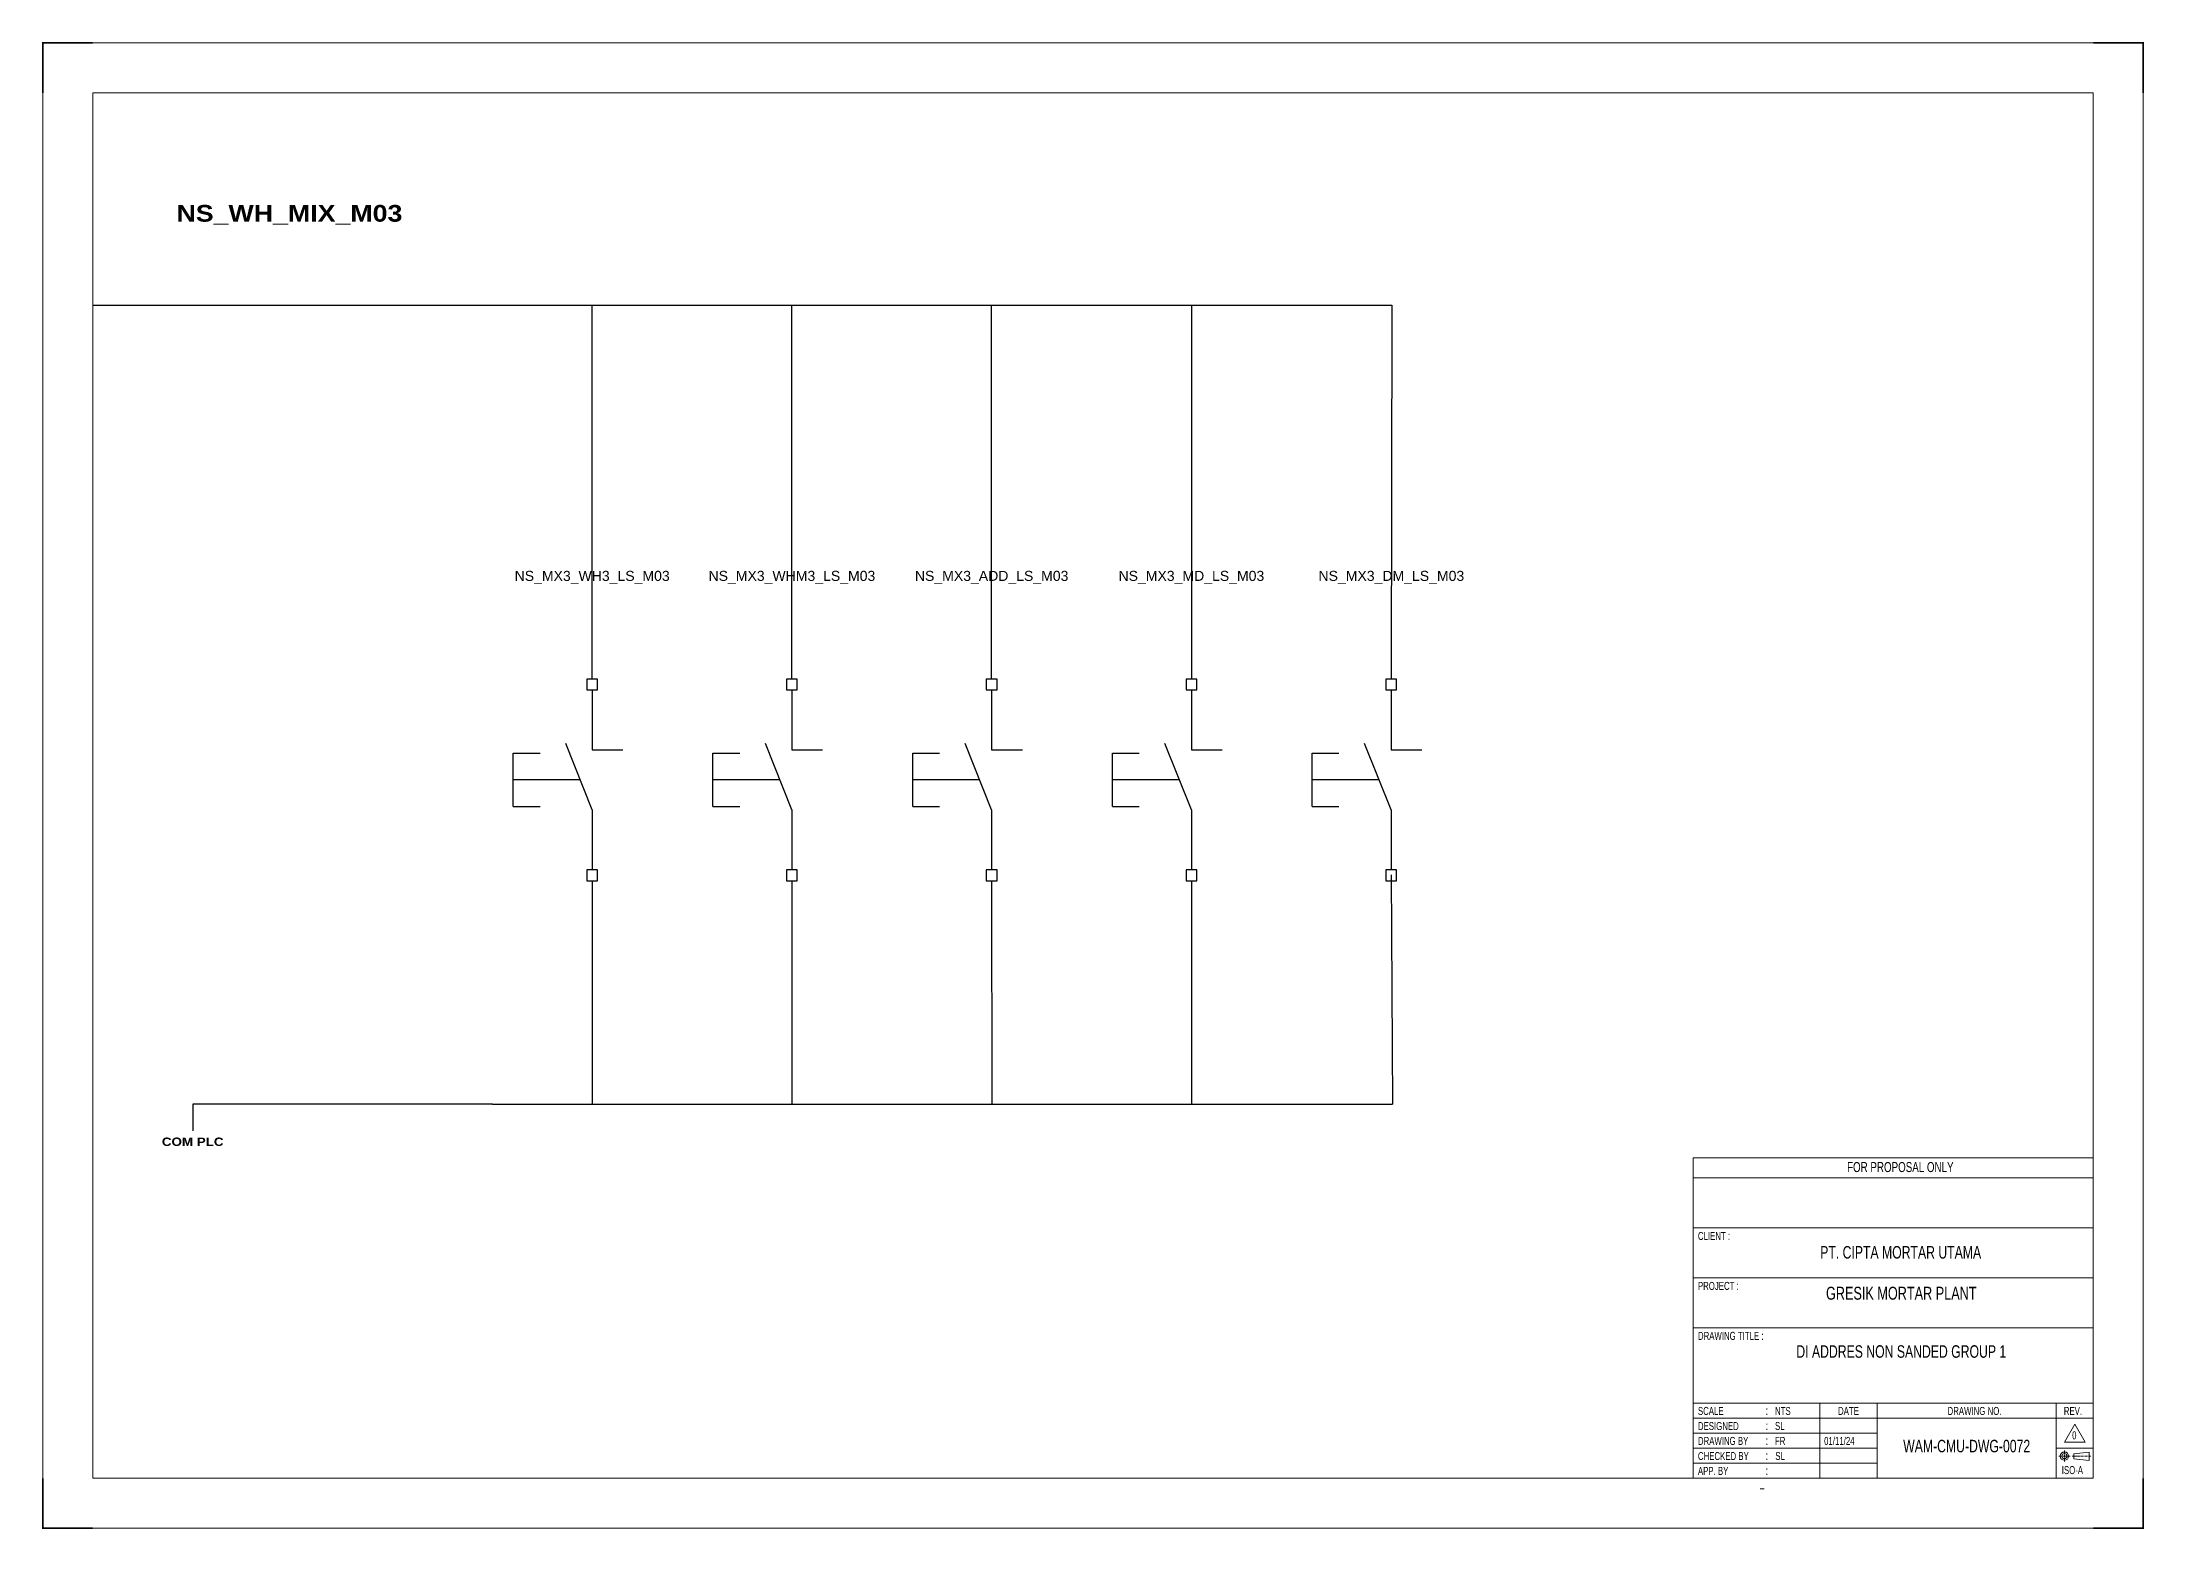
# Model space of a CAD drawing. Header units: centimetres. Extents: x 17259 to 54652, y 10858 to 53453.
# Drawn here: x 25036 to 31319, y 34615 to 39059 of the extents above; entities that cross this region are included whole.
import ezdxf
from ezdxf.enums import TextEntityAlignment as Align

# ---------------------------------------------------------------- set-up
doc = ezdxf.new("R2010")
doc.units = ezdxf.units.CM
doc.header["$MEASUREMENT"] = 0
doc.linetypes.add('CENTER', pattern=[2, 1.25, -0.25, 0.25, -0.25])
for name, color, linetype in [('1', 7, 'Continuous'), ('Etiket-Line-L', 7, 'Continuous'), ('EtIket-Line-S', 2, 'Continuous'), ('Etiket-Text-List0', 2, 'Continuous'), ('Etiket-Text-List1', 3, 'Continuous'), ('Etiket-Text-List2', 1, 'Continuous')]:
    doc.layers.add(name, color=color, linetype=linetype)
for name, color, linetype, lineweight in [('Center_line', 2, 'CENTER', 5), ('Etiket', 7, 'Continuous', 5), ('Object', 4, 'Continuous', 25)]:
    doc.layers.add(name, color=color, linetype=linetype, lineweight=lineweight)
doc.styles.add('Bold', font='ariblk.ttf', dxfattribs={"height": 25.4})
doc.styles.add('DIM', font='romans', dxfattribs={"height": 6.096})
doc.styles.get("Standard").update_dxf_attribs({"font": 'arial.ttf'})

# ---------------------------------------------------------------- blocks, each defined once
blk = doc.blocks.new('x5 Out Line')
at = {"const_width": 0.3}
for points in [[(9.65, 286.71), (0, 286.71), (0, 277.06)], [(405.45, 277.06), (405.45, 286.71), (395.8, 286.71)], [(0, 9.65), (0, 0), (9.65, 0)], [(405.45, 9.65), (405.45, 0), (395.8, 0)]]:
    blk.add_lwpolyline(points, dxfattribs=at)
at = {"lineweight": 15}
blk.add_lwpolyline([(395.8, 9.65), (395.8, 277.06), (9.65, 277.06), (9.65, 9.65)], close=True, dxfattribs=at)
at = {"layer": 'EtIket-Line-S', "lineweight": 9, "ltscale": 0.5}
blk.add_lwpolyline([(0, 0), (405.45, 0), (405.45, 286.71), (0, 286.71)], close=True, dxfattribs=at)
blk = doc.blocks.new('A$C6CDB76E5')
at = {"lineweight": 15}
for p, q in [((-196.2, 0), (-196.2, 157.1)), ((-196.2, 157.1), (0, 157.1)), ((0, 0), (0, 157.1)), ((-196.2, 147.3), (0, 147.3)), ((-196.2, 122.8), (0, 122.8)), ((-196.2, 98.2), (0, 98.2)), ((-196.2, 73.7), (0, 73.7)), ((-196.2, 36.8), (0, 36.8)), ((-134, 0), (-134, 36.8)), ((-105.9, 0), (-105.9, 36.8)), ((-18.1, 0), (-18.1, 36.8)), ((-196.2, 29.4), (0, 29.4)), ((-196.2, 22.1), (-105.9, 22.1)), ((-196.2, 14.7), (-105.9, 14.7)), ((-18.1, 14.7), (0, 14.7)), ((-196.2, 7.4), (-105.9, 7.4))]:
    blk.add_line(p, q, dxfattribs=at)
at = {"layer": 'Center_line', "lineweight": 13}
for p, q in [((-16.9, 10.8), (-11.3, 10.8)), ((-14.1, 13.5), (-14.1, 8)), ((-10.3, 10.8), (-1.2, 10.8))]:
    blk.add_line(p, q, dxfattribs=at)
at = {"layer": 'Etiket-Line-L', "lineweight": 15}
for p, q in [((0, 0), (0, 122.6)), ((-196.2, 0), (0, 0))]:
    blk.add_line(p, q, dxfattribs=at)
blk.add_lwpolyline([(-9, 26.4), (-4, 17.7), (-14.1, 17.7)], close=True, dxfattribs=at)
at = {"layer": 'Object', "lineweight": 15}
blk.add_lwpolyline([(-9.5, 9.5), (-1.9, 8.7), (-1.9, 12.8), (-9.5, 12)], close=True, dxfattribs=at)
for radius in [2.03, 1.27]:
    blk.add_circle((-14.1, 10.8), radius, dxfattribs=at)
at = {"layer": '1', "color": 3, "lineweight": 9, "width": 0.7}
blk.add_text('ISO-A', height=3.91, dxfattribs=at).set_placement((-15.4, 2))
at = {"layer": 'Etiket-Text-List0', "lineweight": 13, "width": 0.7}
for s, height, p in [('CLIENT :', 3.92, (-193.8, 116.8)), ('PROJECT :', 3.92, (-193.8, 92.3)), ('DRAWING TITLE :', 3.923, (-193.8, 67.8)), ('SCALE', 3.92, (-193.8, 31)), (':', 4.17, (-160.6, 31)), ('DATE', 3.92, (-125.1, 31)), ('DRAWING NO.', 3.923, (-71.4, 31)), ('REV.', 3.92, (-14.4, 31)), ('DESIGNED', 3.92, (-193.8, 23.6)), (':', 4.17, (-160.6, 23.6)), ('CHECKED BY ', 3.923, (-193.8, 8.9)), ('DRAWING BY', 3.92, (-193.8, 16.3)), (':', 4.17, (-160.6, 16.3)), (':', 4.17, (-160.6, 8.9)), ('APP. BY ', 3.92, (-193.8, 1.6)), (':', 4.17, (-160.6, 1.6))]:
    blk.add_text(s, height=height, dxfattribs=at).set_placement(p)
at = {"layer": 'Etiket-Text-List1', "lineweight": 9, "width": 0.7}
for tag, p in [('1:XXXX', (-156, 31)), ('EN', (-156, 23.6)), ('DD/MM/YY', (-131.3, 23.6)), ('1', (-10.3, 19.1)), ('EN', (-156, 16.3)), ('EN', (-155.8, 8.9)), ('DD/MM/YY', (-131.3, 16.3)), ('DD/MM/YY', (-131.3, 8.9)), ('EN', (-155.7, 1.6)), ('DD/MM/YY', (-131.3, 1.6))]:
    blk.add_attdef(tag, p, '', height=3.92, dxfattribs=at)
at = {"layer": 'Etiket-Text-List2', "lineweight": 13, "width": 0.7}
for tag, height, p in [('FOR FABRICATION', 4.9, (-94.6, 150.1)), ('CLIENT_NAME', 6.13, (-94.1, 107.7)), ('PROJECT_1', 4.9, (-94.1, 87.5)), ('PROJECT_2', 4.9, (-94.1, 79.2)), ('DRAWING_TITLE1', 6.13, (-94.1, 59)), ('DRAWING_TITLE2', 6.13, (-94.1, 49.9)), ('DRAWING_TITLE3', 6.13, (-94.1, 40.1)), ('LDP-X-XXX-AR-01', 6.13, (-62, 12.7))]:
    blk.add_attdef(tag, text='', height=height, dxfattribs=at).set_placement(p, align=Align.CENTER)

msp = doc.modelspace()

# ---------------------------------------------------------------- linework, layer by layer
at = {"color": 146, "ltscale": 50, "true_color": 0x105689}
for p, q in [((25188.2, 38272.5), (25785.2, 38272.5)), ((25785.2, 38272.5), (26382.2, 38272.5)), ((26382.2, 38272.5), (26979.2, 38272.5)), ((26680.7, 37155.4), (26680.7, 38272.5)), ((26979.2, 38272.5), (27576.2, 38272.5)), ((27277.7, 37155.4), (27277.7, 38272.5)), ((27576.2, 38272.5), (28173.2, 38272.5)), ((27874.7, 37155.4), (27874.7, 38272.5)), ((28173.2, 38272.5), (28770.2, 38272.5)), ((28471.7, 38272.5), (28471.7, 37155.4)), ((28770.2, 38272.5), (29071.1, 38272.5)), ((29071.1, 38272.5), (29068.7, 37155.4)), ((29068.7, 36570), (29072.7, 35885.2)), ((26680.7, 36552.9), (26680.7, 35885.2)), ((27277.7, 36552.9), (27277.7, 35885.2)), ((27874.7, 36552.9), (27875.5, 35885.2)), ((28471.7, 36552.9), (28471.7, 35885.2)), ((26383.2, 35885.2), (25486.7, 35885.2)), ((25486.7, 35885.2), (25486.7, 35805.2)), ((26383.2, 35885.2), (27578.2, 35885.2)), ((27578.2, 35885.2), (27578.2, 35885.2)), ((27578.2, 35885.2), (28773.2, 35885.2)), ((28773.2, 35885.2), (29072.7, 35885.2))]:
    msp.add_line(p, q, dxfattribs=at)
at = {"ltscale": 50}
for p, q in [((26680.7, 37123.4), (26680.7, 36943.9)), ((27277.7, 37123.4), (27277.7, 36943.9)), ((27874.7, 37123.4), (27874.7, 36943.9)), ((28471.7, 37123.4), (28471.7, 36943.9)), ((29068.7, 37123.4), (29068.7, 36943.9)), ((26680.7, 36764.4), (26680.7, 36584.9)), ((27277.7, 36764.4), (27277.7, 36584.9)), ((27874.7, 36764.4), (27874.7, 36584.9)), ((28471.7, 36764.4), (28471.7, 36584.9)), ((29068.7, 36764.4), (29068.7, 36584.9))]:
    msp.add_line(p, q, dxfattribs=at)
at = {"ltscale": 500}
for p, q in [((26680.7, 36764.4), (26601.5, 36962.5)), ((26680.7, 36943.9), (26772.5, 36943.9)), ((27277.7, 36764.4), (27198.5, 36962.5)), ((27277.7, 36943.9), (27369.5, 36943.9)), ((27874.7, 36764.4), (27795.5, 36962.5)), ((27874.7, 36943.9), (27966.5, 36943.9)), ((28471.7, 36764.4), (28392.5, 36962.5)), ((28471.7, 36943.9), (28563.5, 36943.9)), ((29068.7, 36764.4), (28989.5, 36962.5)), ((29068.7, 36943.9), (29160.5, 36943.9)), ((26444.8, 36774.2), (26444.8, 36934.2)), ((26444.8, 36934.2), (26524.8, 36934.2)), ((27041.8, 36774.2), (27041.8, 36934.2)), ((27041.8, 36934.2), (27121.8, 36934.2)), ((27638.8, 36774.2), (27638.8, 36934.2)), ((27638.8, 36934.2), (27718.8, 36934.2)), ((28235.8, 36774.2), (28235.8, 36934.2)), ((28235.8, 36934.2), (28315.8, 36934.2)), ((28832.8, 36774.2), (28832.8, 36934.2)), ((28832.8, 36934.2), (28912.8, 36934.2)), ((26644.8, 36854.2), (26444.8, 36854.2)), ((27241.8, 36854.2), (27041.8, 36854.2)), ((27838.8, 36854.2), (27638.8, 36854.2)), ((28435.8, 36854.2), (28235.8, 36854.2)), ((29032.8, 36854.2), (28832.8, 36854.2)), ((26444.8, 36774.2), (26524.8, 36774.2)), ((27041.8, 36774.2), (27121.8, 36774.2)), ((27638.8, 36774.2), (27718.8, 36774.2)), ((28235.8, 36774.2), (28315.8, 36774.2)), ((28832.8, 36774.2), (28912.8, 36774.2))]:
    msp.add_line(p, q, dxfattribs=at)
for points in [[(26664.7, 37123.4), (26696.7, 37123.4), (26696.7, 37155.4), (26664.7, 37155.4)], [(27261.7, 37123.4), (27293.7, 37123.4), (27293.7, 37155.4), (27261.7, 37155.4)], [(27858.7, 37123.4), (27890.7, 37123.4), (27890.7, 37155.4), (27858.7, 37155.4)], [(28455.7, 37123.4), (28487.7, 37123.4), (28487.7, 37155.4), (28455.7, 37155.4)], [(29052.7, 37123.4), (29084.7, 37123.4), (29084.7, 37155.4), (29052.7, 37155.4)], [(26664.7, 36552.9), (26696.7, 36552.9), (26696.7, 36584.9), (26664.7, 36584.9)], [(27261.7, 36552.9), (27293.7, 36552.9), (27293.7, 36584.9), (27261.7, 36584.9)], [(27858.7, 36552.9), (27890.7, 36552.9), (27890.7, 36584.9), (27858.7, 36584.9)], [(28455.7, 36552.9), (28487.7, 36552.9), (28487.7, 36584.9), (28455.7, 36584.9)], [(29052.7, 36552.9), (29084.7, 36552.9), (29084.7, 36584.9), (29052.7, 36584.9)]]:
    msp.add_lwpolyline(points, close=True, dxfattribs=at)

# ---------------------------------------------------------------- block references
at = {"layer": 'Etiket', "lineweight": 0}
ref = msp.add_blockref('A$C6CDB76E5', (31167.1, 34767.2), dxfattribs=dict(at, xscale=6.095870930054101, yscale=6.095870930054101, zscale=6.095870930054101))
ref.add_attrib('FOR FABRICATION', 'FOR PROPOSAL ONLY', dxfattribs={"layer": 'Etiket-Text-List2', "lineweight": 13, "height": 29.894, "width": 0.7}).set_placement((30590.6, 35682.1), align=Align.CENTER)
ref.add_attrib('CLIENT_NAME', 'PT. CIPTA MORTAR UTAMA', dxfattribs={"layer": 'Etiket-Text-List2', "lineweight": 13, "height": 37.368, "width": 0.7}).set_placement((30591.7, 35423.6), align=Align.CENTER)
ref.add_attrib('PROJECT_1', 'GRESIK MORTAR PLANT', dxfattribs={"layer": 'Etiket-Text-List2', "lineweight": 13, "height": 38.709, "width": 0.7}).set_placement((30593.5, 35300.6), align=Align.CENTER)
ref.add_attrib('DRAWING_TITLE1', 'DI ADDRES NON SANDED GROUP 1', dxfattribs={"layer": 'Etiket-Text-List2', "lineweight": 13, "height": 37.368, "width": 0.7}).set_placement((30593.5, 35127.1), align=Align.CENTER)
ref.add_attrib('1:XXXX', 'NTS', (30216.1, 34956.1), dxfattribs={"layer": 'Etiket-Text-List1', "lineweight": 13, "height": 23.92, "width": 0.7})
ref.add_attrib('EN', 'SL', (30216.1, 34911.3), dxfattribs={"layer": 'Etiket-Text-List1', "lineweight": 13, "height": 23.92, "width": 0.7})
ref.add_attrib('EN', 'FR', (30216.1, 34866.5), dxfattribs={"layer": 'Etiket-Text-List1', "lineweight": 13, "height": 23.92, "width": 0.7})
ref.add_attrib('DD/MM/YY', '01/11/24', (30362.9, 34866.5), dxfattribs={"layer": 'Etiket-Text-List1', "lineweight": 13, "height": 23.92, "width": 0.7})
ref.add_attrib('EN', 'SL', (30217, 34821.6), dxfattribs={"layer": 'Etiket-Text-List1', "lineweight": 13, "height": 23.92, "width": 0.7})
ref.add_attrib('LDP-X-XXX-AR-01', 'WAM-CMU-DWG-0072', dxfattribs={"layer": 'Etiket-Text-List2', "lineweight": 15, "height": 37.368, "width": 0.7}).set_placement((30789, 34844.5), align=Align.CENTER)
ref.add_attrib('1', '0', (31104.2, 34883.3), dxfattribs={"layer": 'Etiket-Text-List1', "lineweight": 13, "height": 23.9, "width": 0.7})
at = {"layer": 'Etiket-Line-L', "lineweight": 0}
ref = msp.add_blockref('x5 Out Line', (25038.7, 34617.7), dxfattribs=dict(at, xscale=15.48351216233742, yscale=15.48351216233742, zscale=15.48351216233742))
ref.add_attrib('FILE_NAME', '-', (30168.9, 34725.7), dxfattribs={"layer": 'Etiket-Text-List1', "lineweight": 13, "height": 21.7, "style": 'DIM', "width": 0.7})

# ---------------------------------------------------------------- texts
at = {"ltscale": 500, "style": 'Bold'}
msp.add_text('NS_WH_MIX_M03', height=50, dxfattribs=at).set_placement((25438.2, 38522.5))
at = {"ltscale": 50}
for s, p in [('NS_MX3_WH3_LS_M03', (26680.7, 37463.9)), ('NS_MX3_WHM3_LS_M03', (27277.7, 37463.9)), ('NS_MX3_ADD_LS_M03', (27874.7, 37463.9)), ('NS_MX3_MD_LS_M03', (28471.7, 37463.9)), ('NS_MX3_DM_LS_M03', (29069.4, 37463.9))]:
    msp.add_text(s, height=30, dxfattribs=at).set_placement(p, align=Align.MIDDLE_CENTER)
at = {"ltscale": 50, "style": 'Bold'}
msp.add_text('COM PLC', height=25, dxfattribs=at).set_placement((25486.7, 35785.2), align=Align.TOP_CENTER)

doc.saveas('drawing.dxf')
